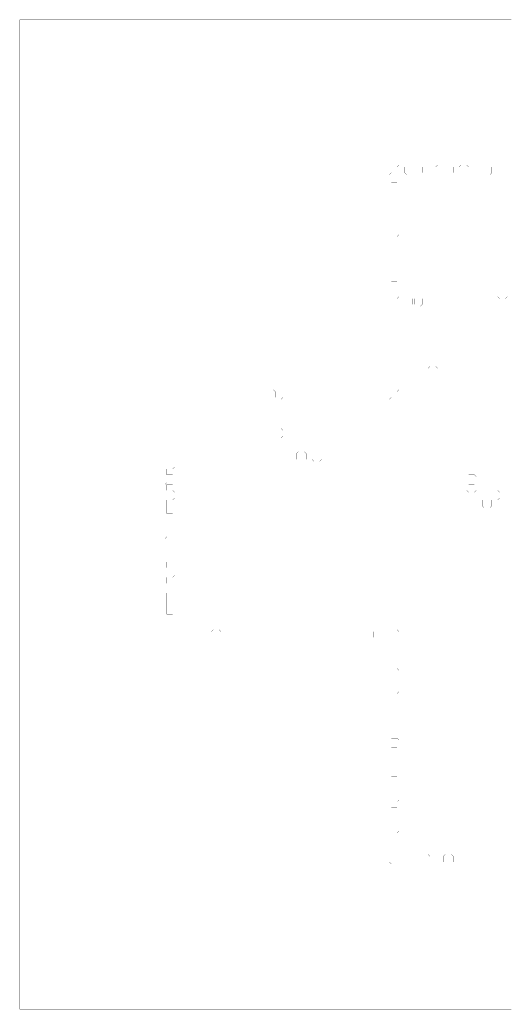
# Model space of a CAD drawing. Header units: metres. Extents: x 0 to 5059, y -5059 to 0.
# Drawn here: x 0 to 2510, y -5059 to 0 of the extents above; entities that cross this region are included whole.
import ezdxf

# ---------------------------------------------------------------- set-up
doc = ezdxf.new("R2010")
doc.units = ezdxf.units.M
doc.layers.add('conductor', color=1, linetype='Continuous')
doc.layers.add('substrate', color=5, linetype='Continuous')

msp = doc.modelspace()

# ---------------------------------------------------------------- linework, layer by layer
at = {"layer": 'conductor', "const_width": 0.5}
msp.add_lwpolyline([(2514.7, -792), (2504.8, -792), (2494.9, -792), (2485, -792), (2475.1, -792), (2465.2, -792), (2455.3, -792), (2445.4, -782.1), (2445.4, -772.2), (2445.4, -762.3), (2445.4, -752.4), (2435.5, -752.4), (2425.6, -752.4), (2415.7, -752.4), (2415.7, -762.3), (2415.7, -772.2), (2415.7, -782.1), (2405.8, -792), (2395.9, -792), (2386, -792), (2376.1, -792), (2366.2, -792), (2356.3, -792), (2346.4, -792), (2336.5, -792), (2326.6, -792), (2316.7, -792), (2306.8, -792), (2296.9, -792), (2287, -792), (2277.1, -792), (2267.2, -792), (2257.3, -792), (2247.4, -792), (2237.5, -792), (2227.6, -792), (2217.7, -792), (2207.8, -792), (2197.9, -792), (2188, -792), (2178.1, -792), (2168.2, -792), (2158.3, -792), (2148.4, -792), (2138.5, -792), (2128.6, -792), (2118.7, -792), (2108.8, -792), (2098.9, -792), (2089, -792), (2079.1, -792), (2069.2, -792), (2059.3, -792), (2049.4, -792), (2039.5, -792), (2029.6, -792), (2019.7, -792), (2009.8, -792), (1999.9, -792), (1990, -792), (1980.1, -792), (1970.2, -782.1), (1970.2, -772.2), (1970.2, -762.3), (1970.2, -752.4), (1960.3, -752.4), (1950.4, -752.4), (1940.5, -752.4), (1940.5, -762.3), (1940.5, -772.2), (1940.5, -782.1), (1940.5, -792), (1940.5, -801.9), (1940.5, -811.8), (1940.5, -821.7), (1930.6, -831.6), (1920.7, -831.6), (1910.8, -831.6), (1900.9, -831.6), (1900.9, -841.5), (1900.9, -851.4), (1900.9, -861.3), (1900.9, -871.2), (1900.9, -881.1), (1900.9, -891), (1900.9, -900.9), (1900.9, -910.8), (1900.9, -920.7), (1900.9, -930.6), (1900.9, -940.5), (1900.9, -950.4), (1900.9, -960.3), (1900.9, -970.2), (1900.9, -980.1), (1900.9, -990), (1900.9, -999.9), (1900.9, -1009.8), (1900.9, -1019.7), (1900.9, -1029.6), (1900.9, -1039.5), (1900.9, -1049.4), (1900.9, -1059.3), (1910.8, -1059.3), (1920.7, -1059.3), (1930.6, -1059.3), (1940.5, -1069.2), (1940.5, -1079.1), (1940.5, -1089), (1940.5, -1098.9), (1930.6, -1108.8), (1920.7, -1108.8), (1910.8, -1108.8), (1900.9, -1108.8), (1900.9, -1118.7), (1900.9, -1128.6), (1900.9, -1138.5), (1900.9, -1148.4), (1900.9, -1158.4), (1900.9, -1168.3), (1900.9, -1178.2), (1900.9, -1188.1), (1900.9, -1198), (1900.9, -1207.9), (1900.9, -1217.8), (1900.9, -1227.7), (1900.9, -1237.6), (1900.9, -1247.5), (1900.9, -1257.4), (1900.9, -1267.3), (1900.9, -1277.2), (1900.9, -1287.1), (1900.9, -1297), (1900.9, -1306.9), (1900.9, -1316.8), (1900.9, -1326.7), (1900.9, -1336.6), (1910.8, -1336.6), (1920.7, -1336.6), (1930.6, -1336.6), (1940.5, -1346.5), (1940.5, -1356.4), (1940.5, -1366.3), (1940.5, -1376.2), (1940.5, -1386.1), (1940.5, -1396), (1940.5, -1405.9), (1940.5, -1415.8), (1930.6, -1425.7), (1920.7, -1425.7), (1910.8, -1425.7), (1900.9, -1425.7), (1900.9, -1435.6), (1900.9, -1445.5), (1900.9, -1455.4), (1900.9, -1465.3), (1900.9, -1475.2), (1900.9, -1485.1), (1900.9, -1495), (1900.9, -1504.9), (1900.9, -1514.8), (1900.9, -1524.7), (1900.9, -1534.6), (1910.8, -1534.6), (1920.7, -1534.6), (1930.6, -1534.6), (1940.5, -1544.5), (1940.5, -1554.4), (1940.5, -1564.3), (1940.5, -1574.2), (1940.5, -1584.1), (1940.5, -1594), (1940.5, -1603.9), (1940.5, -1613.8), (1940.5, -1623.7), (1940.5, -1633.6), (1940.5, -1643.5), (1940.5, -1653.4), (1930.6, -1663.3), (1920.7, -1663.3), (1910.8, -1663.3), (1900.9, -1663.3), (1900.9, -1673.2), (1900.9, -1683.1), (1900.9, -1693), (1900.9, -1702.9), (1900.9, -1712.8), (1900.9, -1722.7), (1900.9, -1732.6), (1910.8, -1732.6), (1920.7, -1732.6), (1930.6, -1732.6), (1940.5, -1742.5), (1940.5, -1752.4), (1940.5, -1762.3), (1940.5, -1772.2), (1940.5, -1782.1), (1940.5, -1792), (1940.5, -1801.9), (1940.5, -1811.8), (1930.6, -1821.7), (1920.7, -1821.7), (1910.8, -1821.7), (1900.9, -1821.7), (1900.9, -1831.6), (1900.9, -1841.5), (1900.9, -1851.4), (1910.8, -1851.4), (1920.7, -1851.4), (1930.6, -1851.4), (1940.5, -1861.3), (1940.5, -1871.2), (1940.5, -1881.1), (1940.5, -1891), (1930.6, -1900.9), (1920.7, -1900.9), (1910.8, -1900.9), (1900.9, -1900.9), (1900.9, -1910.8), (1900.9, -1920.7), (1900.9, -1930.6), (1891, -1940.5), (1881.1, -1940.5), (1871.2, -1940.5), (1861.3, -1940.5), (1851.4, -1930.6), (1851.4, -1920.7), (1851.4, -1910.8), (1851.4, -1900.9), (1841.5, -1900.9), (1831.6, -1900.9), (1821.7, -1900.9), (1811.8, -1900.9), (1801.9, -1900.9), (1792, -1900.9), (1782.1, -1900.9), (1772.2, -1900.9), (1762.3, -1900.9), (1752.4, -1900.9), (1742.5, -1900.9), (1732.6, -1900.9), (1722.7, -1900.9), (1712.8, -1900.9), (1702.9, -1900.9), (1693, -1900.9), (1683.1, -1900.9), (1673.2, -1900.9), (1663.3, -1900.9), (1653.4, -1900.9), (1643.5, -1900.9), (1633.6, -1900.9), (1623.7, -1900.9), (1613.8, -1900.9), (1603.9, -1900.9), (1594, -1900.9), (1584.1, -1900.9), (1574.2, -1900.9), (1564.3, -1900.9), (1554.4, -1900.9), (1544.5, -1900.9), (1534.6, -1900.9), (1524.7, -1900.9), (1514.8, -1900.9), (1504.9, -1900.9), (1495, -1900.9), (1485.1, -1900.9), (1475.2, -1900.9), (1465.3, -1900.9), (1455.4, -1900.9), (1445.5, -1900.9), (1435.6, -1900.9), (1425.7, -1900.9), (1415.8, -1900.9), (1405.9, -1900.9), (1396, -1900.9), (1386.1, -1900.9), (1376.2, -1900.9), (1366.3, -1900.9), (1356.4, -1900.9), (1346.5, -1900.9), (1346.5, -1910.8), (1346.5, -1920.7), (1346.5, -1930.6), (1336.6, -1940.5), (1326.7, -1940.5), (1316.8, -1940.5), (1306.9, -1940.5), (1297, -1930.6), (1297, -1920.7), (1297, -1910.8), (1297, -1900.9), (1287.1, -1900.9), (1277.2, -1900.9), (1267.3, -1900.9), (1257.4, -1900.9), (1247.5, -1900.9), (1237.6, -1900.9), (1227.7, -1900.9), (1217.8, -1900.9), (1207.9, -1900.9), (1198, -1900.9), (1188.1, -1900.9), (1178.2, -1900.9), (1168.3, -1900.9), (1158.4, -1900.9), (1148.4, -1900.9), (1138.5, -1900.9), (1128.6, -1900.9), (1118.7, -1900.9), (1108.8, -1900.9), (1098.9, -1900.9), (1089, -1900.9), (1079.1, -1900.9), (1069.2, -1900.9), (1059.3, -1900.9), (1049.4, -1900.9), (1039.5, -1900.9), (1029.6, -1900.9), (1019.7, -1900.9), (1009.8, -1900.9), (999.9, -1900.9), (990, -1900.9), (980.1, -1900.9), (970.2, -1900.9), (960.3, -1900.9), (950.4, -1900.9), (940.5, -1900.9), (930.6, -1900.9), (920.7, -1900.9), (910.8, -1900.9), (900.9, -1900.9), (891, -1900.9), (881.1, -1900.9), (871.2, -1900.9), (861.3, -1900.9), (851.4, -1900.9), (841.5, -1900.9), (831.6, -1900.9), (821.7, -1900.9), (811.8, -1900.9), (801.9, -1900.9), (792, -1900.9), (792, -1910.8), (792, -1920.7), (792, -1930.6), (792, -1940.5), (792, -1950.4), (792, -1960.3), (792, -1970.2), (792, -1980.1), (792, -1990), (792, -1999.9), (792, -2009.8), (792, -2019.7), (792, -2029.6), (792, -2039.5), (792, -2049.4), (792, -2059.3), (792, -2069.2), (792, -2079.1), (792, -2089), (792, -2098.9), (792, -2108.8), (792, -2118.7), (792, -2128.6), (792, -2138.5), (792, -2148.4), (792, -2158.3), (792, -2168.2), (792, -2178.1), (792, -2188), (792, -2197.9), (792, -2207.8), (792, -2217.7), (792, -2227.6), (792, -2237.5), (792, -2247.4), (792, -2257.3), (792, -2267.2), (792, -2277.1), (792, -2287), (782.1, -2296.9), (772.2, -2296.9), (762.3, -2296.9), (752.4, -2296.9), (752.4, -2306.8), (752.4, -2316.7), (752.4, -2326.6), (762.3, -2326.6), (772.2, -2326.6), (782.1, -2326.6), (792, -2336.5), (792, -2346.4), (792, -2356.3), (792, -2366.2), (782.1, -2376.1), (772.2, -2376.1), (762.3, -2376.1), (752.4, -2376.1), (752.4, -2386), (752.4, -2395.9), (752.4, -2405.8), (762.3, -2405.8), (772.2, -2405.8), (782.1, -2405.8), (792, -2415.7), (792, -2425.6), (792, -2435.5), (792, -2445.4), (782.1, -2455.3), (772.2, -2455.3), (762.3, -2455.3), (752.4, -2455.3), (752.4, -2465.2), (752.4, -2475.1), (752.4, -2485), (752.4, -2494.9), (752.4, -2504.8), (752.4, -2514.7), (752.4, -2524.6), (762.3, -2524.6), (772.2, -2524.6), (782.1, -2524.6), (792, -2534.5), (792, -2544.4), (792, -2554.3), (792, -2564.2), (792, -2574.1), (792, -2584), (792, -2593.9), (792, -2603.8), (792, -2613.7), (792, -2623.6), (792, -2633.5), (792, -2643.4), (792, -2653.3), (792, -2663.2), (792, -2673.1), (792, -2683), (792, -2692.9), (792, -2702.8), (792, -2712.7), (792, -2722.6), (792, -2732.5), (792, -2742.4), (792, -2752.3), (792, -2762.2), (782.1, -2772.1), (772.2, -2772.1), (762.3, -2772.1), (752.4, -2772.1), (752.4, -2782), (752.4, -2791.9), (752.4, -2801.8), (762.3, -2801.8), (772.2, -2801.8), (782.1, -2801.8), (792, -2811.7), (792, -2821.6), (792, -2831.5), (792, -2841.4), (782.1, -2851.3), (772.2, -2851.3), (762.3, -2851.3), (752.4, -2851.3), (752.4, -2861.2), (752.4, -2871.1), (752.4, -2881), (762.3, -2881), (772.2, -2881), (782.1, -2881), (792, -2890.9), (792, -2900.8), (792, -2910.7), (792, -2920.6), (782.1, -2930.5), (772.2, -2930.5), (762.3, -2930.5), (752.4, -2930.5), (752.4, -2940.4), (752.4, -2950.3), (752.4, -2960.2), (752.4, -2970.1), (752.4, -2980), (752.4, -2989.9), (752.4, -2999.8), (752.4, -3009.7), (752.4, -3019.6), (752.4, -3029.5), (752.4, -3039.4), (762.3, -3039.4), (772.2, -3039.4), (782.1, -3039.4), (792, -3049.3), (792, -3059.2), (792, -3069.1), (792, -3079), (792, -3088.9), (792, -3098.8), (792, -3108.7), (792, -3118.6), (792, -3128.5), (792, -3138.4), (792, -3148.3), (792, -3158.2), (801.9, -3158.2), (811.8, -3158.2), (821.7, -3158.2), (831.6, -3158.2), (841.5, -3158.2), (851.4, -3158.2), (861.3, -3158.2), (871.2, -3158.2), (881.1, -3158.2), (891, -3158.2), (900.9, -3158.2), (910.8, -3158.2), (920.7, -3158.2), (930.6, -3158.2), (940.5, -3158.2), (950.4, -3158.2), (960.3, -3158.2), (970.2, -3158.2), (980.1, -3158.2), (980.1, -3148.3), (980.1, -3138.4), (980.1, -3128.5), (990, -3118.6), (999.9, -3118.6), (1009.8, -3118.6), (1019.7, -3118.6), (1029.6, -3128.5), (1029.6, -3138.4), (1029.6, -3148.3), (1029.6, -3158.2), (1039.5, -3158.2), (1049.4, -3158.2), (1059.3, -3158.2), (1069.2, -3158.2), (1079.1, -3158.2), (1089, -3158.2), (1098.9, -3158.2), (1108.8, -3158.2), (1118.7, -3158.2), (1128.6, -3158.2), (1138.5, -3158.2), (1148.4, -3158.2), (1158.4, -3158.2), (1168.3, -3158.2), (1178.2, -3158.2), (1188.1, -3158.2), (1198, -3158.2), (1207.9, -3158.2), (1217.8, -3158.2), (1227.7, -3158.2), (1237.6, -3158.2), (1247.5, -3158.2), (1257.4, -3158.2), (1267.3, -3158.2), (1277.2, -3158.2), (1287.1, -3158.2), (1297, -3158.2), (1306.9, -3158.2), (1316.8, -3158.2), (1326.7, -3158.2), (1336.6, -3158.2), (1346.5, -3158.2), (1356.4, -3158.2), (1366.3, -3158.2), (1376.2, -3158.2), (1386.1, -3158.2), (1396, -3158.2), (1405.9, -3158.2), (1415.8, -3158.2), (1425.7, -3158.2), (1435.6, -3158.2), (1445.5, -3158.2), (1455.4, -3158.2), (1465.3, -3158.2), (1475.2, -3158.2), (1485.1, -3158.2), (1495, -3158.2), (1504.9, -3158.2), (1514.8, -3158.2), (1524.7, -3158.2), (1534.6, -3158.2), (1544.5, -3158.2), (1554.4, -3158.2), (1564.3, -3158.2), (1574.2, -3158.2), (1584.1, -3158.2), (1594, -3158.2), (1603.9, -3158.2), (1613.8, -3158.2), (1623.7, -3158.2), (1633.6, -3158.2), (1643.5, -3158.2), (1653.4, -3158.2), (1663.3, -3158.2), (1673.2, -3158.2), (1683.1, -3158.2), (1693, -3158.2), (1702.9, -3158.2), (1712.8, -3158.2), (1722.7, -3158.2), (1732.6, -3158.2), (1742.5, -3158.2), (1752.4, -3158.2), (1762.3, -3158.2), (1772.2, -3158.2), (1782.1, -3158.2), (1792, -3158.2), (1801.9, -3158.2), (1811.8, -3158.2), (1811.8, -3148.3), (1811.8, -3138.4), (1811.8, -3128.5), (1821.7, -3118.6), (1831.6, -3118.6), (1841.5, -3118.6), (1851.4, -3118.6), (1861.3, -3118.6), (1871.2, -3118.6), (1881.1, -3118.6), (1891, -3118.6), (1900.9, -3118.6), (1910.8, -3118.6), (1920.7, -3118.6), (1930.6, -3118.6), (1940.5, -3128.5), (1940.5, -3138.4), (1940.5, -3148.3), (1940.5, -3158.2), (1930.6, -3168.1), (1920.7, -3168.1), (1910.8, -3168.1), (1900.9, -3168.1), (1900.9, -3178), (1900.9, -3187.9), (1900.9, -3197.8), (1900.9, -3207.7), (1900.9, -3217.6), (1900.9, -3227.5), (1900.9, -3237.4), (1900.9, -3247.3), (1900.9, -3257.2), (1900.9, -3267.1), (1900.9, -3277), (1900.9, -3286.9), (1900.9, -3296.8), (1900.9, -3306.7), (1900.9, -3316.6), (1910.8, -3316.6), (1920.7, -3316.6), (1930.6, -3316.6), (1940.5, -3326.5), (1940.5, -3336.4), (1940.5, -3346.3), (1940.5, -3356.2), (1930.6, -3366.1), (1920.7, -3366.1), (1910.8, -3366.1), (1900.9, -3366.1), (1900.9, -3376), (1900.9, -3385.9), (1900.9, -3395.8), (1910.8, -3395.8), (1920.7, -3395.8), (1930.6, -3395.8), (1940.5, -3405.7), (1940.5, -3415.6), (1940.5, -3425.5), (1940.5, -3435.4), (1930.6, -3445.3), (1920.7, -3445.3), (1910.8, -3445.3), (1900.9, -3445.3), (1900.9, -3455.2), (1900.9, -3465.1), (1900.9, -3475.1), (1900.9, -3485), (1900.9, -3494.9), (1900.9, -3504.8), (1900.9, -3514.7), (1900.9, -3524.6), (1900.9, -3534.5), (1900.9, -3544.4), (1900.9, -3554.3), (1900.9, -3564.2), (1900.9, -3574.1), (1900.9, -3584), (1900.9, -3593.9), (1900.9, -3603.8), (1900.9, -3613.7), (1900.9, -3623.6), (1900.9, -3633.5), (1900.9, -3643.4), (1900.9, -3653.3), (1900.9, -3663.2), (1900.9, -3673.1), (1910.8, -3673.1), (1920.7, -3673.1), (1930.6, -3673.1), (1940.5, -3683), (1940.5, -3692.9), (1940.5, -3702.8), (1940.5, -3712.7), (1930.6, -3722.6), (1920.7, -3722.6), (1910.8, -3722.6), (1900.9, -3722.6), (1900.9, -3732.5), (1900.9, -3742.4), (1900.9, -3752.3), (1910.8, -3752.3), (1920.7, -3752.3), (1930.6, -3752.3), (1940.5, -3762.2), (1940.5, -3772.1), (1940.5, -3782), (1940.5, -3791.9), (1940.5, -3801.8), (1940.5, -3811.7), (1940.5, -3821.6), (1940.5, -3831.5), (1930.6, -3841.4), (1920.7, -3841.4), (1910.8, -3841.4), (1900.9, -3841.4), (1900.9, -3851.3), (1900.9, -3861.2), (1900.9, -3871.1), (1910.8, -3871.1), (1920.7, -3871.1), (1930.6, -3871.1), (1940.5, -3881), (1940.5, -3890.9), (1940.5, -3900.8), (1940.5, -3910.7), (1940.5, -3920.6), (1940.5, -3930.5), (1940.5, -3940.4), (1940.5, -3950.3), (1940.5, -3960.2), (1940.5, -3970.1), (1940.5, -3980), (1940.5, -3989.9), (1930.6, -3999.8), (1920.7, -3999.8), (1910.8, -3999.8), (1900.9, -3999.8), (1900.9, -4009.7), (1900.9, -4019.6), (1900.9, -4029.5), (1910.8, -4029.5), (1920.7, -4029.5), (1930.6, -4029.5), (1940.5, -4039.4), (1940.5, -4049.3), (1940.5, -4059.2), (1940.5, -4069.1), (1940.5, -4079), (1940.5, -4088.9), (1940.5, -4098.8), (1940.5, -4108.7), (1940.5, -4118.6), (1940.5, -4128.5), (1940.5, -4138.4), (1940.5, -4148.3), (1930.6, -4158.2), (1920.7, -4158.2), (1910.8, -4158.2), (1900.9, -4158.2), (1900.9, -4168.1), (1900.9, -4178), (1900.9, -4187.9), (1900.9, -4197.8), (1900.9, -4207.7), (1900.9, -4217.6), (1900.9, -4227.5), (1900.9, -4237.4), (1900.9, -4247.3), (1900.9, -4257.2), (1900.9, -4267.1), (1910.8, -4267.1), (1920.7, -4267.1), (1930.6, -4267.1), (1940.5, -4277), (1940.5, -4286.9), (1940.5, -4296.8), (1940.5, -4306.7), (1950.4, -4306.7), (1960.3, -4306.7), (1970.2, -4306.7), (1980.1, -4306.7), (1990, -4306.7), (1999.9, -4306.7), (2009.8, -4306.7), (2019.7, -4306.7), (2029.6, -4306.7), (2039.5, -4306.7), (2049.4, -4306.7), (2049.4, -4296.8), (2049.4, -4286.9), (2049.4, -4277), (2059.3, -4267.1), (2069.2, -4267.1), (2079.1, -4267.1), (2089, -4267.1), (2098.9, -4277), (2098.9, -4286.9), (2098.9, -4296.8), (2098.9, -4306.7), (2108.8, -4306.7), (2118.7, -4306.7), (2128.6, -4306.7), (2138.5, -4306.7), (2148.4, -4306.7), (2158.3, -4306.7), (2168.2, -4306.7), (2168.2, -4296.8), (2168.2, -4286.9), (2168.2, -4277), (2178.1, -4267.1), (2188, -4267.1), (2197.9, -4267.1), (2207.8, -4267.1), (2217.7, -4277), (2217.7, -4286.9), (2217.7, -4296.8), (2217.7, -4306.7), (2227.6, -4306.7), (2237.5, -4306.7), (2247.4, -4306.7), (2257.3, -4306.7), (2267.2, -4306.7), (2277.1, -4306.7), (2287, -4306.7), (2296.9, -4306.7), (2306.8, -4306.7), (2316.7, -4306.7), (2326.6, -4306.7), (2336.5, -4306.7), (2346.4, -4306.7), (2356.3, -4306.7), (2366.2, -4306.7), (2376.1, -4306.7), (2386, -4306.7), (2395.9, -4306.7), (2405.8, -4306.7), (2415.7, -4306.7), (2425.6, -4306.7), (2435.5, -4306.7), (2445.4, -4306.7), (2455.3, -4306.7), (2465.2, -4306.7), (2475.1, -4306.7), (2485, -4306.7), (2494.9, -4306.7), (2504.8, -4306.7), (2514.7, -4306.7)], dxfattribs=at)
for points in [[(2009.8, -1425.7), (2019.7, -1415.8), (2029.6, -1415.8), (2039.5, -1415.8), (2049.4, -1415.8), (2059.3, -1425.7), (2059.3, -1435.6), (2059.3, -1445.5), (2059.3, -1455.4), (2049.4, -1465.3), (2039.5, -1465.3), (2029.6, -1465.3), (2019.7, -1465.3), (2009.8, -1455.4), (2009.8, -1445.5), (2009.8, -1435.6)], [(2445.4, -1386.1), (2455.3, -1376.2), (2465.2, -1376.2), (2475.1, -1376.2), (2485, -1376.2), (2494.9, -1386.1), (2494.9, -1396), (2494.9, -1405.9), (2494.9, -1415.8), (2485, -1425.7), (2475.1, -1425.7), (2465.2, -1425.7), (2455.3, -1425.7), (2445.4, -1415.8), (2445.4, -1405.9), (2445.4, -1396)], [(2089, -1782.1), (2098.9, -1772.2), (2108.8, -1772.2), (2118.7, -1772.2), (2128.6, -1772.2), (2138.5, -1782.1), (2138.5, -1792), (2138.5, -1801.9), (2138.5, -1811.8), (2128.6, -1821.7), (2118.7, -1821.7), (2108.8, -1821.7), (2098.9, -1821.7), (2089, -1811.8), (2089, -1801.9), (2089, -1792)], [(1297, -2098.9), (1306.9, -2089), (1316.8, -2089), (1326.7, -2089), (1336.6, -2089), (1346.5, -2098.9), (1346.5, -2108.8), (1346.5, -2118.7), (1346.5, -2128.6), (1336.6, -2138.5), (1326.7, -2138.5), (1316.8, -2138.5), (1306.9, -2138.5), (1297, -2128.6), (1297, -2118.7), (1297, -2108.8)], [(1415.8, -2217.7), (1425.7, -2207.8), (1435.6, -2207.8), (1445.5, -2207.8), (1455.4, -2207.8), (1465.3, -2217.7), (1465.3, -2227.6), (1465.3, -2237.5), (1465.3, -2247.4), (1455.4, -2257.3), (1445.5, -2257.3), (1435.6, -2257.3), (1425.7, -2257.3), (1415.8, -2247.4), (1415.8, -2237.5), (1415.8, -2227.6)], [(1495, -2217.7), (1504.9, -2207.8), (1514.8, -2207.8), (1524.7, -2207.8), (1534.6, -2207.8), (1544.5, -2217.7), (1544.5, -2227.6), (1544.5, -2237.5), (1544.5, -2247.4), (1534.6, -2257.3), (1524.7, -2257.3), (1514.8, -2257.3), (1504.9, -2257.3), (1495, -2247.4), (1495, -2237.5), (1495, -2227.6)], [(2287, -2336.5), (2296.9, -2326.6), (2306.8, -2326.6), (2316.7, -2326.6), (2326.6, -2326.6), (2336.5, -2336.5), (2336.5, -2346.4), (2336.5, -2356.3), (2336.5, -2366.2), (2336.5, -2376.1), (2336.5, -2386), (2336.5, -2395.9), (2336.5, -2405.8), (2326.6, -2415.7), (2316.7, -2415.7), (2306.8, -2415.7), (2296.9, -2415.7), (2287, -2405.8), (2287, -2395.9), (2287, -2386), (2287, -2376.1), (2287, -2366.2), (2287, -2356.3), (2287, -2346.4)], [(2405.8, -2415.7), (2415.7, -2405.8), (2425.6, -2405.8), (2435.5, -2405.8), (2445.4, -2405.8), (2455.3, -2415.7), (2455.3, -2425.6), (2455.3, -2435.5), (2455.3, -2445.4), (2445.4, -2455.3), (2435.5, -2455.3), (2425.6, -2455.3), (2415.7, -2455.3), (2405.8, -2445.4), (2405.8, -2435.5), (2405.8, -2425.6)], [(2366.2, -2455.3), (2376.1, -2445.4), (2386, -2445.4), (2395.9, -2445.4), (2405.8, -2445.4), (2415.7, -2455.3), (2415.7, -2465.2), (2415.7, -2475.1), (2415.7, -2485), (2405.8, -2494.9), (2395.9, -2494.9), (2386, -2494.9), (2376.1, -2494.9), (2366.2, -2485), (2366.2, -2475.1), (2366.2, -2465.2)]]:
    msp.add_lwpolyline(points, close=True, dxfattribs=at)
at = {"layer": 'substrate', "const_width": 0.5}
for points in [[(2514.7, 0), (2504.8, 0), (2494.9, 0), (2485, 0), (2475.1, 0), (2465.2, 0), (2455.3, 0), (2445.4, 0), (2435.5, 0), (2425.6, 0), (2415.7, 0), (2405.8, 0), (2395.9, 0), (2386, 0), (2376.1, 0), (2366.2, 0), (2356.3, 0), (2346.4, 0), (2336.5, 0), (2326.6, 0), (2316.7, 0), (2306.8, 0), (2296.9, 0), (2287, 0), (2277.1, 0), (2267.2, 0), (2257.3, 0), (2247.4, 0), (2237.5, 0), (2227.6, 0), (2217.7, 0), (2207.8, 0), (2197.9, 0), (2188, 0), (2178.1, 0), (2168.2, 0), (2158.3, 0), (2148.4, 0), (2138.5, 0), (2128.6, 0), (2118.7, 0), (2108.8, 0), (2098.9, 0), (2089, 0), (2079.1, 0), (2069.2, 0), (2059.3, 0), (2049.4, 0), (2039.5, 0), (2029.6, 0), (2019.7, 0), (2009.8, 0), (1999.9, 0), (1990, 0), (1980.1, 0), (1970.2, 0), (1960.3, 0), (1950.4, 0), (1940.5, 0), (1930.6, 0), (1920.7, 0), (1910.8, 0), (1900.9, 0), (1891, 0), (1881.1, 0), (1871.2, 0), (1861.3, 0), (1851.4, 0), (1841.5, 0), (1831.6, 0), (1821.7, 0), (1811.8, 0), (1801.9, 0), (1792, 0), (1782.1, 0), (1772.2, 0), (1762.3, 0), (1752.4, 0), (1742.5, 0), (1732.6, 0), (1722.7, 0), (1712.8, 0), (1702.9, 0), (1693, 0), (1683.1, 0), (1673.2, 0), (1663.3, 0), (1653.4, 0), (1643.5, 0), (1633.6, 0), (1623.7, 0), (1613.8, 0), (1603.9, 0), (1594, 0), (1584.1, 0), (1574.2, 0), (1564.3, 0), (1554.4, 0), (1544.5, 0), (1534.6, 0), (1524.7, 0), (1514.8, 0), (1504.9, 0), (1495, 0), (1485.1, 0), (1475.2, 0), (1465.3, 0), (1455.4, 0), (1445.5, 0), (1435.6, 0), (1425.7, 0), (1415.8, 0), (1405.9, 0), (1396, 0), (1386.1, 0), (1376.2, 0), (1366.3, 0), (1356.4, 0), (1346.5, 0), (1336.6, 0), (1326.7, 0), (1316.8, 0), (1306.9, 0), (1297, 0), (1287.1, 0), (1277.2, 0), (1267.3, 0), (1257.4, 0), (1247.5, 0), (1237.6, 0), (1227.7, 0), (1217.8, 0), (1207.9, 0), (1198, 0), (1188.1, 0), (1178.2, 0), (1168.3, 0), (1158.4, 0), (1148.4, 0), (1138.5, 0), (1128.6, 0), (1118.7, 0), (1108.8, 0), (1098.9, 0), (1089, 0), (1079.1, 0), (1069.2, 0), (1059.3, 0), (1049.4, 0), (1039.5, 0), (1029.6, 0), (1019.7, 0), (1009.8, 0), (999.9, 0), (990, 0), (980.1, 0), (970.2, 0), (960.3, 0), (950.4, 0), (940.5, 0), (930.6, 0), (920.7, 0), (910.8, 0), (900.9, 0), (891, 0), (881.1, 0), (871.2, 0), (861.3, 0), (851.4, 0), (841.5, 0), (831.6, 0), (821.7, 0), (811.8, 0), (801.9, 0), (792, 0), (782.1, 0), (772.2, 0), (762.3, 0), (752.4, 0), (742.5, 0), (732.6, 0), (722.7, 0), (712.8, 0), (702.9, 0), (693, 0), (683.1, 0), (673.2, 0), (663.3, 0), (653.4, 0), (643.5, 0), (633.6, 0), (623.7, 0), (613.8, 0), (603.9, 0), (594, 0), (584.1, 0), (574.2, 0), (564.3, 0), (554.4, 0), (544.5, 0), (534.6, 0), (524.7, 0), (514.8, 0), (504.9, 0), (495, 0), (485.1, 0), (475.2, 0), (465.3, 0), (455.4, 0), (445.5, 0), (435.6, 0), (425.7, 0), (415.8, 0), (405.9, 0), (396, 0), (386.1, 0), (376.2, 0), (366.3, 0), (356.4, 0), (346.5, 0), (336.6, 0), (326.7, 0), (316.8, 0), (306.9, 0), (297, 0), (287.1, 0), (277.2, 0), (267.3, 0), (257.4, 0), (247.5, 0), (237.6, 0), (227.7, 0), (217.8, 0), (207.9, 0), (198, 0), (188.1, 0), (178.2, 0), (168.3, 0), (158.4, 0), (148.5, 0), (138.6, 0), (128.7, 0), (118.8, 0), (108.9, 0), (99, 0), (89.1, 0), (79.2, 0), (69.3, 0), (59.4, 0), (49.5, 0), (39.6, 0), (29.7, 0), (19.8, 0), (9.9, 0), (0, 0), (0, -9.9), (0, -19.8), (0, -29.7), (0, -39.6), (0, -49.5), (0, -59.4), (0, -69.3), (0, -79.2), (0, -89.1), (0, -99), (0, -108.9), (0, -118.8), (0, -128.7), (0, -138.6), (0, -148.5), (0, -158.4), (0, -168.3), (0, -178.2), (0, -188.1), (0, -198), (0, -207.9), (0, -217.8), (0, -227.7), (0, -237.6), (0, -247.5), (0, -257.4), (0, -267.3), (0, -277.2), (0, -287.1), (0, -297), (0, -306.9), (0, -316.8), (0, -326.7), (0, -336.6), (0, -346.5), (0, -356.4), (0, -366.3), (0, -376.2), (0, -386.1), (0, -396), (0, -405.9), (0, -415.8), (0, -425.7), (0, -435.6), (0, -445.5), (0, -455.4), (0, -465.3), (0, -475.2), (0, -485.1), (0, -495), (0, -504.9), (0, -514.8), (0, -524.7), (0, -534.6), (0, -544.5), (0, -554.4), (0, -564.3), (0, -574.2), (0, -584.1), (0, -594), (0, -603.9), (0, -613.8), (0, -623.7), (0, -633.6), (0, -643.5), (0, -653.4), (0, -663.3), (0, -673.2), (0, -683.1), (0, -693), (0, -702.9), (0, -712.8), (0, -722.7), (0, -732.6), (0, -742.5), (0, -752.4), (0, -762.3), (0, -772.2), (0, -782.1), (0, -792), (0, -801.9), (0, -811.8), (0, -821.7), (0, -831.6), (0, -841.5), (0, -851.4), (0, -861.3), (0, -871.2), (0, -881.1), (0, -891), (0, -900.9), (0, -910.8), (0, -920.7), (0, -930.6), (0, -940.5), (0, -950.4), (0, -960.3), (0, -970.2), (0, -980.1), (0, -990), (0, -999.9), (0, -1009.8), (0, -1019.7), (0, -1029.6), (0, -1039.5), (0, -1049.4), (0, -1059.3), (0, -1069.2), (0, -1079.1), (0, -1089), (0, -1098.9), (0, -1108.8), (0, -1118.7), (0, -1128.6), (0, -1138.5), (0, -1148.4), (0, -1158.4), (0, -1168.3), (0, -1178.2), (0, -1188.1), (0, -1198), (0, -1207.9), (0, -1217.8), (0, -1227.7), (0, -1237.6), (0, -1247.5), (0, -1257.4), (0, -1267.3), (0, -1277.2), (0, -1287.1), (0, -1297), (0, -1306.9), (0, -1316.8), (0, -1326.7), (0, -1336.6), (0, -1346.5), (0, -1356.4), (0, -1366.3), (0, -1376.2), (0, -1386.1), (0, -1396), (0, -1405.9), (0, -1415.8), (0, -1425.7), (0, -1435.6), (0, -1445.5), (0, -1455.4), (0, -1465.3), (0, -1475.2), (0, -1485.1), (0, -1495), (0, -1504.9), (0, -1514.8), (0, -1524.7), (0, -1534.6), (0, -1544.5), (0, -1554.4), (0, -1564.3), (0, -1574.2), (0, -1584.1), (0, -1594), (0, -1603.9), (0, -1613.8), (0, -1623.7), (0, -1633.6), (0, -1643.5), (0, -1653.4), (0, -1663.3), (0, -1673.2), (0, -1683.1), (0, -1693), (0, -1702.9), (0, -1712.8), (0, -1722.7), (0, -1732.6), (0, -1742.5), (0, -1752.4), (0, -1762.3), (0, -1772.2), (0, -1782.1), (0, -1792), (0, -1801.9), (0, -1811.8), (0, -1821.7), (0, -1831.6), (0, -1841.5), (0, -1851.4), (0, -1861.3), (0, -1871.2), (0, -1881.1), (0, -1891), (0, -1900.9), (0, -1910.8), (0, -1920.7), (0, -1930.6), (0, -1940.5), (0, -1950.4), (0, -1960.3), (0, -1970.2), (0, -1980.1), (0, -1990), (0, -1999.9), (0, -2009.8), (0, -2019.7), (0, -2029.6), (0, -2039.5), (0, -2049.4), (0, -2059.3), (0, -2069.2), (0, -2079.1), (0, -2089), (0, -2098.9), (0, -2108.8), (0, -2118.7), (0, -2128.6), (0, -2138.5), (0, -2148.4), (0, -2158.3), (0, -2168.2), (0, -2178.1), (0, -2188), (0, -2197.9), (0, -2207.8), (0, -2217.7), (0, -2227.6), (0, -2237.5), (0, -2247.4), (0, -2257.3), (0, -2267.2), (0, -2277.1), (0, -2287), (0, -2296.9), (0, -2306.8), (0, -2316.7), (0, -2326.6), (0, -2336.5), (0, -2346.4), (0, -2356.3), (0, -2366.2), (0, -2376.1), (0, -2386), (0, -2395.9), (0, -2405.8), (0, -2415.7), (0, -2425.6), (0, -2435.5), (0, -2445.4), (0, -2455.3), (0, -2465.2), (0, -2475.1), (0, -2485), (0, -2494.9), (0, -2504.8), (0, -2514.7), (0, -2524.6), (0, -2534.5), (0, -2544.4), (0, -2554.3), (0, -2564.2), (0, -2574.1), (0, -2584), (0, -2593.9), (0, -2603.8), (0, -2613.7), (0, -2623.6), (0, -2633.5), (0, -2643.4), (0, -2653.3), (0, -2663.2), (0, -2673.1), (0, -2683), (0, -2692.9), (0, -2702.8), (0, -2712.7), (0, -2722.6), (0, -2732.5), (0, -2742.4), (0, -2752.3), (0, -2762.2), (0, -2772.1), (0, -2782), (0, -2791.9), (0, -2801.8), (0, -2811.7), (0, -2821.6), (0, -2831.5), (0, -2841.4), (0, -2851.3), (0, -2861.2), (0, -2871.1), (0, -2881), (0, -2890.9), (0, -2900.8), (0, -2910.7), (0, -2920.6), (0, -2930.5), (0, -2940.4), (0, -2950.3), (0, -2960.2), (0, -2970.1), (0, -2980), (0, -2989.9), (0, -2999.8), (0, -3009.7), (0, -3019.6), (0, -3029.5), (0, -3039.4), (0, -3049.3), (0, -3059.2), (0, -3069.1), (0, -3079), (0, -3088.9), (0, -3098.8), (0, -3108.7), (0, -3118.6), (0, -3128.5), (0, -3138.4), (0, -3148.3), (0, -3158.2), (0, -3168.1), (0, -3178), (0, -3187.9), (0, -3197.8), (0, -3207.7), (0, -3217.6), (0, -3227.5), (0, -3237.4), (0, -3247.3), (0, -3257.2), (0, -3267.1), (0, -3277), (0, -3286.9), (0, -3296.8), (0, -3306.7), (0, -3316.6), (0, -3326.5), (0, -3336.4), (0, -3346.3), (0, -3356.2), (0, -3366.1), (0, -3376), (0, -3385.9), (0, -3395.8), (0, -3405.7), (0, -3415.6), (0, -3425.5), (0, -3435.4), (0, -3445.3), (0, -3455.2), (0, -3465.1), (0, -3475.1), (0, -3485), (0, -3494.9), (0, -3504.8), (0, -3514.7), (0, -3524.6), (0, -3534.5), (0, -3544.4), (0, -3554.3), (0, -3564.2), (0, -3574.1), (0, -3584), (0, -3593.9), (0, -3603.8), (0, -3613.7), (0, -3623.6), (0, -3633.5), (0, -3643.4), (0, -3653.3), (0, -3663.2), (0, -3673.1), (0, -3683), (0, -3692.9), (0, -3702.8), (0, -3712.7), (0, -3722.6), (0, -3732.5), (0, -3742.4), (0, -3752.3), (0, -3762.2), (0, -3772.1), (0, -3782), (0, -3791.9), (0, -3801.8), (0, -3811.7), (0, -3821.6), (0, -3831.5), (0, -3841.4), (0, -3851.3), (0, -3861.2), (0, -3871.1), (0, -3881), (0, -3890.9), (0, -3900.8), (0, -3910.7), (0, -3920.6), (0, -3930.5), (0, -3940.4), (0, -3950.3), (0, -3960.2), (0, -3970.1), (0, -3980), (0, -3989.9), (0, -3999.8), (0, -4009.7), (0, -4019.6), (0, -4029.5), (0, -4039.4), (0, -4049.3), (0, -4059.2), (0, -4069.1), (0, -4079), (0, -4088.9), (0, -4098.8), (0, -4108.7), (0, -4118.6), (0, -4128.5), (0, -4138.4), (0, -4148.3), (0, -4158.2), (0, -4168.1), (0, -4178), (0, -4187.9), (0, -4197.8), (0, -4207.7), (0, -4217.6), (0, -4227.5), (0, -4237.4), (0, -4247.3), (0, -4257.2), (0, -4267.1), (0, -4277), (0, -4286.9), (0, -4296.8), (0, -4306.7), (0, -4316.6), (0, -4326.5), (0, -4336.4), (0, -4346.3), (0, -4356.2), (0, -4366.1), (0, -4376), (0, -4385.9), (0, -4395.8), (0, -4405.7), (0, -4415.6), (0, -4425.5), (0, -4435.4), (0, -4445.3), (0, -4455.2), (0, -4465.1), (0, -4475), (0, -4484.9), (0, -4494.8), (0, -4504.7), (0, -4514.6), (0, -4524.5), (0, -4534.4), (0, -4544.3), (0, -4554.2), (0, -4564.1), (0, -4574), (0, -4583.9), (0, -4593.8), (0, -4603.7), (0, -4613.6), (0, -4623.5), (0, -4633.4), (0, -4643.3), (0, -4653.2), (0, -4663.1), (0, -4673), (0, -4682.9), (0, -4692.8), (0, -4702.7), (0, -4712.6), (0, -4722.5), (0, -4732.4), (0, -4742.3), (0, -4752.2), (0, -4762.1), (0, -4772), (0, -4781.9), (0, -4791.8), (0, -4801.7), (0, -4811.6), (0, -4821.5), (0, -4831.4), (0, -4841.3), (0, -4851.2), (0, -4861.1), (0, -4871), (0, -4880.9), (0, -4890.8), (0, -4900.7), (0, -4910.6), (0, -4920.5), (0, -4930.4), (0, -4940.3), (0, -4950.2), (0, -4960.1), (0, -4970), (0, -4979.9), (0, -4989.8), (0, -4999.7), (0, -5009.6), (0, -5019.5), (0, -5029.4), (0, -5039.3), (0, -5049.2), (0, -5059.1), (9.9, -5059.1), (19.8, -5059.1), (29.7, -5059.1), (39.6, -5059.1), (49.5, -5059.1), (59.4, -5059.1), (69.3, -5059.1), (79.2, -5059.1), (89.1, -5059.1), (99, -5059.1), (108.9, -5059.1), (118.8, -5059.1), (128.7, -5059.1), (138.6, -5059.1), (148.5, -5059.1), (158.4, -5059.1), (168.3, -5059.1), (178.2, -5059.1), (188.1, -5059.1), (198, -5059.1), (207.9, -5059.1), (217.8, -5059.1), (227.7, -5059.1), (237.6, -5059.1), (247.5, -5059.1), (257.4, -5059.1), (267.3, -5059.1), (277.2, -5059.1), (287.1, -5059.1), (297, -5059.1), (306.9, -5059.1), (316.8, -5059.1), (326.7, -5059.1), (336.6, -5059.1), (346.5, -5059.1), (356.4, -5059.1), (366.3, -5059.1), (376.2, -5059.1), (386.1, -5059.1), (396, -5059.1), (405.9, -5059.1), (415.8, -5059.1), (425.7, -5059.1), (435.6, -5059.1), (445.5, -5059.1), (455.4, -5059.1), (465.3, -5059.1), (475.2, -5059.1), (485.1, -5059.1), (495, -5059.1), (504.9, -5059.1), (514.8, -5059.1), (524.7, -5059.1), (534.6, -5059.1), (544.5, -5059.1), (554.4, -5059.1), (564.3, -5059.1), (574.2, -5059.1), (584.1, -5059.1), (594, -5059.1), (603.9, -5059.1), (613.8, -5059.1), (623.7, -5059.1), (633.6, -5059.1), (643.5, -5059.1), (653.4, -5059.1), (663.3, -5059.1), (673.2, -5059.1), (683.1, -5059.1), (693, -5059.1), (702.9, -5059.1), (712.8, -5059.1), (722.7, -5059.1), (732.6, -5059.1), (742.5, -5059.1), (752.4, -5059.1), (762.3, -5059.1), (772.2, -5059.1), (782.1, -5059.1), (792, -5059.1), (801.9, -5059.1), (811.8, -5059.1), (821.7, -5059.1), (831.6, -5059.1), (841.5, -5059.1), (851.4, -5059.1), (861.3, -5059.1), (871.2, -5059.1), (881.1, -5059.1), (891, -5059.1), (900.9, -5059.1), (910.8, -5059.1), (920.7, -5059.1), (930.6, -5059.1), (940.5, -5059.1), (950.4, -5059.1), (960.3, -5059.1), (970.2, -5059.1), (980.1, -5059.1), (990, -5059.1), (999.9, -5059.1), (1009.8, -5059.1), (1019.7, -5059.1), (1029.6, -5059.1), (1039.5, -5059.1), (1049.4, -5059.1), (1059.3, -5059.1), (1069.2, -5059.1), (1079.1, -5059.1), (1089, -5059.1), (1098.9, -5059.1), (1108.8, -5059.1), (1118.7, -5059.1), (1128.6, -5059.1), (1138.5, -5059.1), (1148.4, -5059.1), (1158.4, -5059.1), (1168.3, -5059.1), (1178.2, -5059.1), (1188.1, -5059.1), (1198, -5059.1), (1207.9, -5059.1), (1217.8, -5059.1), (1227.7, -5059.1), (1237.6, -5059.1), (1247.5, -5059.1), (1257.4, -5059.1), (1267.3, -5059.1), (1277.2, -5059.1), (1287.1, -5059.1), (1297, -5059.1), (1306.9, -5059.1), (1316.8, -5059.1), (1326.7, -5059.1), (1336.6, -5059.1), (1346.5, -5059.1), (1356.4, -5059.1), (1366.3, -5059.1), (1376.2, -5059.1), (1386.1, -5059.1), (1396, -5059.1), (1405.9, -5059.1), (1415.8, -5059.1), (1425.7, -5059.1), (1435.6, -5059.1), (1445.5, -5059.1), (1455.4, -5059.1), (1465.3, -5059.1), (1475.2, -5059.1), (1485.1, -5059.1), (1495, -5059.1), (1504.9, -5059.1), (1514.8, -5059.1), (1524.7, -5059.1), (1534.6, -5059.1), (1544.5, -5059.1), (1554.4, -5059.1), (1564.3, -5059.1), (1574.2, -5059.1), (1584.1, -5059.1), (1594, -5059.1), (1603.9, -5059.1), (1613.8, -5059.1), (1623.7, -5059.1), (1633.6, -5059.1), (1643.5, -5059.1), (1653.4, -5059.1), (1663.3, -5059.1), (1673.2, -5059.1), (1683.1, -5059.1), (1693, -5059.1), (1702.9, -5059.1), (1712.8, -5059.1), (1722.7, -5059.1), (1732.6, -5059.1), (1742.5, -5059.1), (1752.4, -5059.1), (1762.3, -5059.1), (1772.2, -5059.1), (1782.1, -5059.1), (1792, -5059.1), (1801.9, -5059.1), (1811.8, -5059.1), (1821.7, -5059.1), (1831.6, -5059.1), (1841.5, -5059.1), (1851.4, -5059.1), (1861.3, -5059.1), (1871.2, -5059.1), (1881.1, -5059.1), (1891, -5059.1), (1900.9, -5059.1), (1910.8, -5059.1), (1920.7, -5059.1), (1930.6, -5059.1), (1940.5, -5059.1), (1950.4, -5059.1), (1960.3, -5059.1), (1970.2, -5059.1), (1980.1, -5059.1), (1990, -5059.1), (1999.9, -5059.1), (2009.8, -5059.1), (2019.7, -5059.1), (2029.6, -5059.1), (2039.5, -5059.1), (2049.4, -5059.1), (2059.3, -5059.1), (2069.2, -5059.1), (2079.1, -5059.1), (2089, -5059.1), (2098.9, -5059.1), (2108.8, -5059.1), (2118.7, -5059.1), (2128.6, -5059.1), (2138.5, -5059.1), (2148.4, -5059.1), (2158.3, -5059.1), (2168.2, -5059.1), (2178.1, -5059.1), (2188, -5059.1), (2197.9, -5059.1), (2207.8, -5059.1), (2217.7, -5059.1), (2227.6, -5059.1), (2237.5, -5059.1), (2247.4, -5059.1), (2257.3, -5059.1), (2267.2, -5059.1), (2277.1, -5059.1), (2287, -5059.1), (2296.9, -5059.1), (2306.8, -5059.1), (2316.7, -5059.1), (2326.6, -5059.1), (2336.5, -5059.1), (2346.4, -5059.1), (2356.3, -5059.1), (2366.2, -5059.1), (2376.1, -5059.1), (2386, -5059.1), (2395.9, -5059.1), (2405.8, -5059.1), (2415.7, -5059.1), (2425.6, -5059.1), (2435.5, -5059.1), (2445.4, -5059.1), (2455.3, -5059.1), (2465.2, -5059.1), (2475.1, -5059.1), (2485, -5059.1), (2494.9, -5059.1), (2504.8, -5059.1), (2514.7, -5059.1)], [(2514.7, -4316.6), (2504.8, -4316.6), (2494.9, -4316.6), (2485, -4316.6), (2475.1, -4316.6), (2465.2, -4316.6), (2455.3, -4316.6), (2445.4, -4316.6), (2435.5, -4316.6), (2425.6, -4316.6), (2415.7, -4316.6), (2405.8, -4316.6), (2395.9, -4316.6), (2386, -4316.6), (2376.1, -4316.6), (2366.2, -4316.6), (2356.3, -4316.6), (2346.4, -4316.6), (2336.5, -4316.6), (2326.6, -4316.6), (2316.7, -4316.6), (2306.8, -4316.6), (2296.9, -4316.6), (2287, -4316.6), (2277.1, -4316.6), (2267.2, -4316.6), (2257.3, -4316.6), (2247.4, -4316.6), (2237.5, -4316.6), (2227.6, -4316.6), (2217.7, -4316.6), (2207.8, -4316.6), (2197.9, -4316.6), (2188, -4316.6), (2178.1, -4316.6), (2168.2, -4316.6), (2158.3, -4316.6), (2148.4, -4316.6), (2138.5, -4316.6), (2128.6, -4316.6), (2118.7, -4316.6), (2108.8, -4316.6), (2098.9, -4316.6), (2089, -4316.6), (2079.1, -4316.6), (2069.2, -4316.6), (2059.3, -4316.6), (2049.4, -4316.6), (2039.5, -4316.6), (2029.6, -4316.6), (2019.7, -4316.6), (2009.8, -4316.6), (1999.9, -4316.6), (1990, -4316.6), (1980.1, -4316.6), (1970.2, -4316.6), (1960.3, -4316.6), (1950.4, -4316.6), (1940.5, -4316.6), (1930.6, -4316.6), (1920.7, -4316.6), (1910.8, -4316.6), (1900.9, -4316.6), (1891, -4306.7), (1891, -4296.8), (1891, -4286.9), (1891, -4277), (1891, -4267.1), (1891, -4257.2), (1891, -4247.3), (1891, -4237.4), (1891, -4227.5), (1891, -4217.6), (1891, -4207.7), (1891, -4197.8), (1891, -4187.9), (1891, -4178), (1891, -4168.1), (1891, -4158.2), (1891, -4148.3), (1891, -4138.4), (1891, -4128.5), (1891, -4118.6), (1891, -4108.7), (1891, -4098.8), (1891, -4088.9), (1891, -4079), (1891, -4069.1), (1891, -4059.2), (1891, -4049.3), (1891, -4039.4), (1891, -4029.5), (1891, -4019.6), (1891, -4009.7), (1891, -3999.8), (1891, -3989.9), (1891, -3980), (1891, -3970.1), (1891, -3960.2), (1891, -3950.3), (1891, -3940.4), (1891, -3930.5), (1891, -3920.6), (1891, -3910.7), (1891, -3900.8), (1891, -3890.9), (1891, -3881), (1891, -3871.1), (1891, -3861.2), (1891, -3851.3), (1891, -3841.4), (1891, -3831.5), (1891, -3821.6), (1891, -3811.7), (1891, -3801.8), (1891, -3791.9), (1891, -3782), (1891, -3772.1), (1891, -3762.2), (1891, -3752.3), (1891, -3742.4), (1891, -3732.5), (1891, -3722.6), (1891, -3712.7), (1891, -3702.8), (1891, -3692.9), (1891, -3683), (1891, -3673.1), (1891, -3663.2), (1891, -3653.3), (1891, -3643.4), (1891, -3633.5), (1891, -3623.6), (1891, -3613.7), (1891, -3603.8), (1891, -3593.9), (1891, -3584), (1891, -3574.1), (1891, -3564.2), (1891, -3554.3), (1891, -3544.4), (1891, -3534.5), (1891, -3524.6), (1891, -3514.7), (1891, -3504.8), (1891, -3494.9), (1891, -3485), (1891, -3475.1), (1891, -3465.1), (1891, -3455.2), (1891, -3445.3), (1891, -3435.4), (1891, -3425.5), (1891, -3415.6), (1891, -3405.7), (1891, -3395.8), (1891, -3385.9), (1891, -3376), (1891, -3366.1), (1891, -3356.2), (1891, -3346.3), (1891, -3336.4), (1891, -3326.5), (1891, -3316.6), (1891, -3306.7), (1891, -3296.8), (1891, -3286.9), (1891, -3277), (1891, -3267.1), (1891, -3257.2), (1891, -3247.3), (1891, -3237.4), (1891, -3227.5), (1891, -3217.6), (1891, -3207.7), (1891, -3197.8), (1891, -3187.9), (1891, -3178), (1891, -3168.1), (1881.1, -3168.1), (1871.2, -3168.1), (1861.3, -3168.1), (1851.4, -3168.1), (1841.5, -3168.1), (1831.6, -3168.1), (1821.7, -3168.1), (1811.8, -3168.1), (1801.9, -3168.1), (1792, -3168.1), (1782.1, -3168.1), (1772.2, -3168.1), (1762.3, -3168.1), (1752.4, -3168.1), (1742.5, -3168.1), (1732.6, -3168.1), (1722.7, -3168.1), (1712.8, -3168.1), (1702.9, -3168.1), (1693, -3168.1), (1683.1, -3168.1), (1673.2, -3168.1), (1663.3, -3168.1), (1653.4, -3168.1), (1643.5, -3168.1), (1633.6, -3168.1), (1623.7, -3168.1), (1613.8, -3168.1), (1603.9, -3168.1), (1594, -3168.1), (1584.1, -3168.1), (1574.2, -3168.1), (1564.3, -3168.1), (1554.4, -3168.1), (1544.5, -3168.1), (1534.6, -3168.1), (1524.7, -3168.1), (1514.8, -3168.1), (1504.9, -3168.1), (1495, -3168.1), (1485.1, -3168.1), (1475.2, -3168.1), (1465.3, -3168.1), (1455.4, -3168.1), (1445.5, -3168.1), (1435.6, -3168.1), (1425.7, -3168.1), (1415.8, -3168.1), (1405.9, -3168.1), (1396, -3168.1), (1386.1, -3168.1), (1376.2, -3168.1), (1366.3, -3168.1), (1356.4, -3168.1), (1346.5, -3168.1), (1336.6, -3168.1), (1326.7, -3168.1), (1316.8, -3168.1), (1306.9, -3168.1), (1297, -3168.1), (1287.1, -3168.1), (1277.2, -3168.1), (1267.3, -3168.1), (1257.4, -3168.1), (1247.5, -3168.1), (1237.6, -3168.1), (1227.7, -3168.1), (1217.8, -3168.1), (1207.9, -3168.1), (1198, -3168.1), (1188.1, -3168.1), (1178.2, -3168.1), (1168.3, -3168.1), (1158.4, -3168.1), (1148.4, -3168.1), (1138.5, -3168.1), (1128.6, -3168.1), (1118.7, -3168.1), (1108.8, -3168.1), (1098.9, -3168.1), (1089, -3168.1), (1079.1, -3168.1), (1069.2, -3168.1), (1059.3, -3168.1), (1049.4, -3168.1), (1039.5, -3168.1), (1029.6, -3168.1), (1019.7, -3168.1), (1009.8, -3168.1), (999.9, -3168.1), (990, -3168.1), (980.1, -3168.1), (970.2, -3168.1), (960.3, -3168.1), (950.4, -3168.1), (940.5, -3168.1), (930.6, -3168.1), (920.7, -3168.1), (910.8, -3168.1), (900.9, -3168.1), (891, -3168.1), (881.1, -3168.1), (871.2, -3168.1), (861.3, -3168.1), (851.4, -3168.1), (841.5, -3168.1), (831.6, -3168.1), (821.7, -3168.1), (811.8, -3168.1), (801.9, -3168.1), (792, -3168.1), (782.1, -3168.1), (772.2, -3168.1), (762.3, -3168.1), (752.4, -3168.1), (742.5, -3158.2), (742.5, -3148.3), (742.5, -3138.4), (742.5, -3128.5), (742.5, -3118.6), (742.5, -3108.7), (742.5, -3098.8), (742.5, -3088.9), (742.5, -3079), (742.5, -3069.1), (742.5, -3059.2), (742.5, -3049.3), (742.5, -3039.4), (742.5, -3029.5), (742.5, -3019.6), (742.5, -3009.7), (742.5, -2999.8), (742.5, -2989.9), (742.5, -2980), (742.5, -2970.1), (742.5, -2960.2), (742.5, -2950.3), (742.5, -2940.4), (742.5, -2930.5), (742.5, -2920.6), (742.5, -2910.7), (742.5, -2900.8), (742.5, -2890.9), (742.5, -2881), (742.5, -2871.1), (742.5, -2861.2), (742.5, -2851.3), (742.5, -2841.4), (742.5, -2831.5), (742.5, -2821.6), (742.5, -2811.7), (742.5, -2801.8), (742.5, -2791.9), (742.5, -2782), (742.5, -2772.1), (742.5, -2762.2), (742.5, -2752.3), (742.5, -2742.4), (742.5, -2732.5), (742.5, -2722.6), (742.5, -2712.7), (742.5, -2702.8), (742.5, -2692.9), (742.5, -2683), (742.5, -2673.1), (742.5, -2663.2), (742.5, -2653.3), (752.4, -2643.4), (762.3, -2643.4), (772.2, -2643.4), (782.1, -2643.4), (782.1, -2633.5), (782.1, -2623.6), (782.1, -2613.7), (772.2, -2613.7), (762.3, -2613.7), (752.4, -2613.7), (742.5, -2603.8), (742.5, -2593.9), (742.5, -2584), (742.5, -2574.1), (742.5, -2564.2), (742.5, -2554.3), (742.5, -2544.4), (742.5, -2534.5), (742.5, -2524.6), (742.5, -2514.7), (742.5, -2504.8), (742.5, -2494.9), (742.5, -2485), (742.5, -2475.1), (742.5, -2465.2), (742.5, -2455.3), (742.5, -2445.4), (742.5, -2435.5), (742.5, -2425.6), (742.5, -2415.7), (742.5, -2405.8), (742.5, -2395.9), (742.5, -2386), (742.5, -2376.1), (752.4, -2366.2), (762.3, -2366.2), (772.2, -2366.2), (782.1, -2366.2), (782.1, -2356.3), (782.1, -2346.4), (782.1, -2336.5), (772.2, -2336.5), (762.3, -2336.5), (752.4, -2336.5), (742.5, -2326.6), (742.5, -2316.7), (742.5, -2306.8), (742.5, -2296.9), (742.5, -2287), (742.5, -2277.1), (742.5, -2267.2), (742.5, -2257.3), (742.5, -2247.4), (742.5, -2237.5), (742.5, -2227.6), (742.5, -2217.7), (752.4, -2207.8), (762.3, -2207.8), (772.2, -2207.8), (782.1, -2207.8), (782.1, -2197.9), (782.1, -2188), (782.1, -2178.1), (782.1, -2168.2), (782.1, -2158.3), (782.1, -2148.4), (782.1, -2138.5), (782.1, -2128.6), (782.1, -2118.7), (782.1, -2108.8), (782.1, -2098.9), (782.1, -2089), (782.1, -2079.1), (782.1, -2069.2), (782.1, -2059.3), (782.1, -2049.4), (782.1, -2039.5), (782.1, -2029.6), (782.1, -2019.7), (782.1, -2009.8), (782.1, -1999.9), (782.1, -1990), (782.1, -1980.1), (782.1, -1970.2), (782.1, -1960.3), (782.1, -1950.4), (782.1, -1940.5), (782.1, -1930.6), (782.1, -1920.7), (782.1, -1910.8), (782.1, -1900.9), (792, -1891), (801.9, -1891), (811.8, -1891), (821.7, -1891), (831.6, -1891), (841.5, -1891), (851.4, -1891), (861.3, -1891), (871.2, -1891), (881.1, -1891), (891, -1891), (900.9, -1891), (910.8, -1891), (920.7, -1891), (930.6, -1891), (940.5, -1891), (950.4, -1891), (960.3, -1891), (970.2, -1891), (980.1, -1891), (990, -1891), (999.9, -1891), (1009.8, -1891), (1019.7, -1891), (1029.6, -1891), (1039.5, -1891), (1049.4, -1891), (1059.3, -1891), (1069.2, -1891), (1079.1, -1891), (1089, -1891), (1098.9, -1891), (1108.8, -1891), (1118.7, -1891), (1128.6, -1891), (1138.5, -1891), (1148.4, -1891), (1158.4, -1891), (1168.3, -1891), (1178.2, -1891), (1188.1, -1891), (1198, -1891), (1207.9, -1891), (1217.8, -1891), (1227.7, -1891), (1237.6, -1891), (1247.5, -1891), (1257.4, -1891), (1267.3, -1891), (1277.2, -1891), (1287.1, -1891), (1297, -1891), (1306.9, -1900.9), (1306.9, -1910.8), (1306.9, -1920.7), (1306.9, -1930.6), (1316.8, -1930.6), (1326.7, -1930.6), (1336.6, -1930.6), (1336.6, -1920.7), (1336.6, -1910.8), (1336.6, -1900.9), (1346.5, -1891), (1356.4, -1891), (1366.3, -1891), (1376.2, -1891), (1386.1, -1891), (1396, -1891), (1405.9, -1891), (1415.8, -1891), (1425.7, -1891), (1435.6, -1891), (1445.5, -1891), (1455.4, -1891), (1465.3, -1891), (1475.2, -1891), (1485.1, -1891), (1495, -1891), (1504.9, -1891), (1514.8, -1891), (1524.7, -1891), (1534.6, -1891), (1544.5, -1891), (1554.4, -1891), (1564.3, -1891), (1574.2, -1891), (1584.1, -1891), (1594, -1891), (1603.9, -1891), (1613.8, -1891), (1623.7, -1891), (1633.6, -1891), (1643.5, -1891), (1653.4, -1891), (1663.3, -1891), (1673.2, -1891), (1683.1, -1891), (1693, -1891), (1702.9, -1891), (1712.8, -1891), (1722.7, -1891), (1732.6, -1891), (1742.5, -1891), (1752.4, -1891), (1762.3, -1891), (1772.2, -1891), (1782.1, -1891), (1792, -1891), (1801.9, -1891), (1811.8, -1891), (1821.7, -1891), (1831.6, -1891), (1841.5, -1891), (1851.4, -1891), (1861.3, -1891), (1871.2, -1891), (1881.1, -1891), (1891, -1891), (1891, -1881.1), (1891, -1871.2), (1891, -1861.3), (1891, -1851.4), (1891, -1841.5), (1891, -1831.6), (1891, -1821.7), (1891, -1811.8), (1891, -1801.9), (1891, -1792), (1891, -1782.1), (1891, -1772.2), (1891, -1762.3), (1891, -1752.4), (1891, -1742.5), (1891, -1732.6), (1891, -1722.7), (1891, -1712.8), (1891, -1702.9), (1891, -1693), (1891, -1683.1), (1891, -1673.2), (1891, -1663.3), (1891, -1653.4), (1891, -1643.5), (1891, -1633.6), (1891, -1623.7), (1891, -1613.8), (1891, -1603.9), (1891, -1594), (1891, -1584.1), (1891, -1574.2), (1891, -1564.3), (1891, -1554.4), (1891, -1544.5), (1891, -1534.6), (1891, -1524.7), (1891, -1514.8), (1891, -1504.9), (1891, -1495), (1891, -1485.1), (1891, -1475.2), (1891, -1465.3), (1891, -1455.4), (1891, -1445.5), (1891, -1435.6), (1891, -1425.7), (1891, -1415.8), (1891, -1405.9), (1891, -1396), (1891, -1386.1), (1891, -1376.2), (1891, -1366.3), (1891, -1356.4), (1891, -1346.5), (1891, -1336.6), (1891, -1326.7), (1891, -1316.8), (1891, -1306.9), (1891, -1297), (1891, -1287.1), (1891, -1277.2), (1891, -1267.3), (1891, -1257.4), (1891, -1247.5), (1891, -1237.6), (1891, -1227.7), (1891, -1217.8), (1891, -1207.9), (1891, -1198), (1891, -1188.1), (1891, -1178.2), (1891, -1168.3), (1891, -1158.4), (1891, -1148.4), (1891, -1138.5), (1891, -1128.6), (1891, -1118.7), (1891, -1108.8), (1891, -1098.9), (1891, -1089), (1891, -1079.1), (1891, -1069.2), (1891, -1059.3), (1891, -1049.4), (1891, -1039.5), (1891, -1029.6), (1891, -1019.7), (1891, -1009.8), (1891, -999.9), (1891, -990), (1891, -980.1), (1891, -970.2), (1891, -960.3), (1891, -950.4), (1891, -940.5), (1891, -930.6), (1891, -920.7), (1891, -910.8), (1891, -900.9), (1891, -891), (1891, -881.1), (1891, -871.2), (1891, -861.3), (1891, -851.4), (1891, -841.5), (1891, -831.6), (1891, -821.7), (1891, -811.8), (1891, -801.9), (1891, -792), (1900.9, -782.1), (1910.8, -782.1), (1920.7, -782.1), (1930.6, -782.1), (1930.6, -772.2), (1930.6, -762.3), (1930.6, -752.4), (1940.5, -742.5), (1950.4, -742.5), (1960.3, -742.5), (1970.2, -742.5), (1980.1, -742.5), (1990, -742.5), (1999.9, -742.5), (2009.8, -742.5), (2019.7, -742.5), (2029.6, -742.5), (2039.5, -742.5), (2049.4, -742.5), (2059.3, -752.4), (2059.3, -762.3), (2059.3, -772.2), (2059.3, -782.1), (2069.2, -782.1), (2079.1, -782.1), (2089, -782.1), (2098.9, -782.1), (2108.8, -782.1), (2118.7, -782.1), (2128.6, -782.1), (2128.6, -772.2), (2128.6, -762.3), (2128.6, -752.4), (2138.5, -742.5), (2148.4, -742.5), (2158.3, -742.5), (2168.2, -742.5), (2178.1, -742.5), (2188, -742.5), (2197.9, -742.5), (2207.8, -742.5), (2217.7, -752.4), (2217.7, -762.3), (2217.7, -772.2), (2217.7, -782.1), (2227.6, -782.1), (2237.5, -782.1), (2247.4, -782.1), (2247.4, -772.2), (2247.4, -762.3), (2247.4, -752.4), (2257.3, -742.5), (2267.2, -742.5), (2277.1, -742.5), (2287, -742.5), (2296.9, -752.4), (2296.9, -762.3), (2296.9, -772.2), (2296.9, -782.1), (2306.8, -782.1), (2316.7, -782.1), (2326.6, -782.1), (2326.6, -772.2), (2326.6, -762.3), (2326.6, -752.4), (2336.5, -742.5), (2346.4, -742.5), (2356.3, -742.5), (2366.2, -742.5), (2376.1, -752.4), (2376.1, -762.3), (2376.1, -772.2), (2376.1, -782.1), (2386, -782.1), (2395.9, -782.1), (2405.8, -782.1), (2405.8, -772.2), (2405.8, -762.3), (2405.8, -752.4), (2415.7, -742.5), (2425.6, -742.5), (2435.5, -742.5), (2445.4, -742.5), (2455.3, -742.5), (2465.2, -742.5), (2475.1, -742.5), (2485, -742.5), (2494.9, -742.5), (2504.8, -742.5), (2514.7, -742.5)]]:
    msp.add_lwpolyline(points, dxfattribs=at)
for points in [[(2019.7, -1425.7), (2019.7, -1435.6), (2019.7, -1445.5), (2019.7, -1455.4), (2029.6, -1455.4), (2039.5, -1455.4), (2049.4, -1455.4), (2049.4, -1445.5), (2049.4, -1435.6), (2049.4, -1425.7), (2039.5, -1425.7), (2029.6, -1425.7)], [(2296.9, -2376.1), (2296.9, -2386), (2296.9, -2395.9), (2296.9, -2405.8), (2306.8, -2405.8), (2316.7, -2405.8), (2326.6, -2405.8), (2326.6, -2395.9), (2326.6, -2386), (2326.6, -2376.1), (2316.7, -2376.1), (2306.8, -2376.1)]]:
    msp.add_lwpolyline(points, close=True, dxfattribs=at)

doc.saveas('drawing.dxf')
